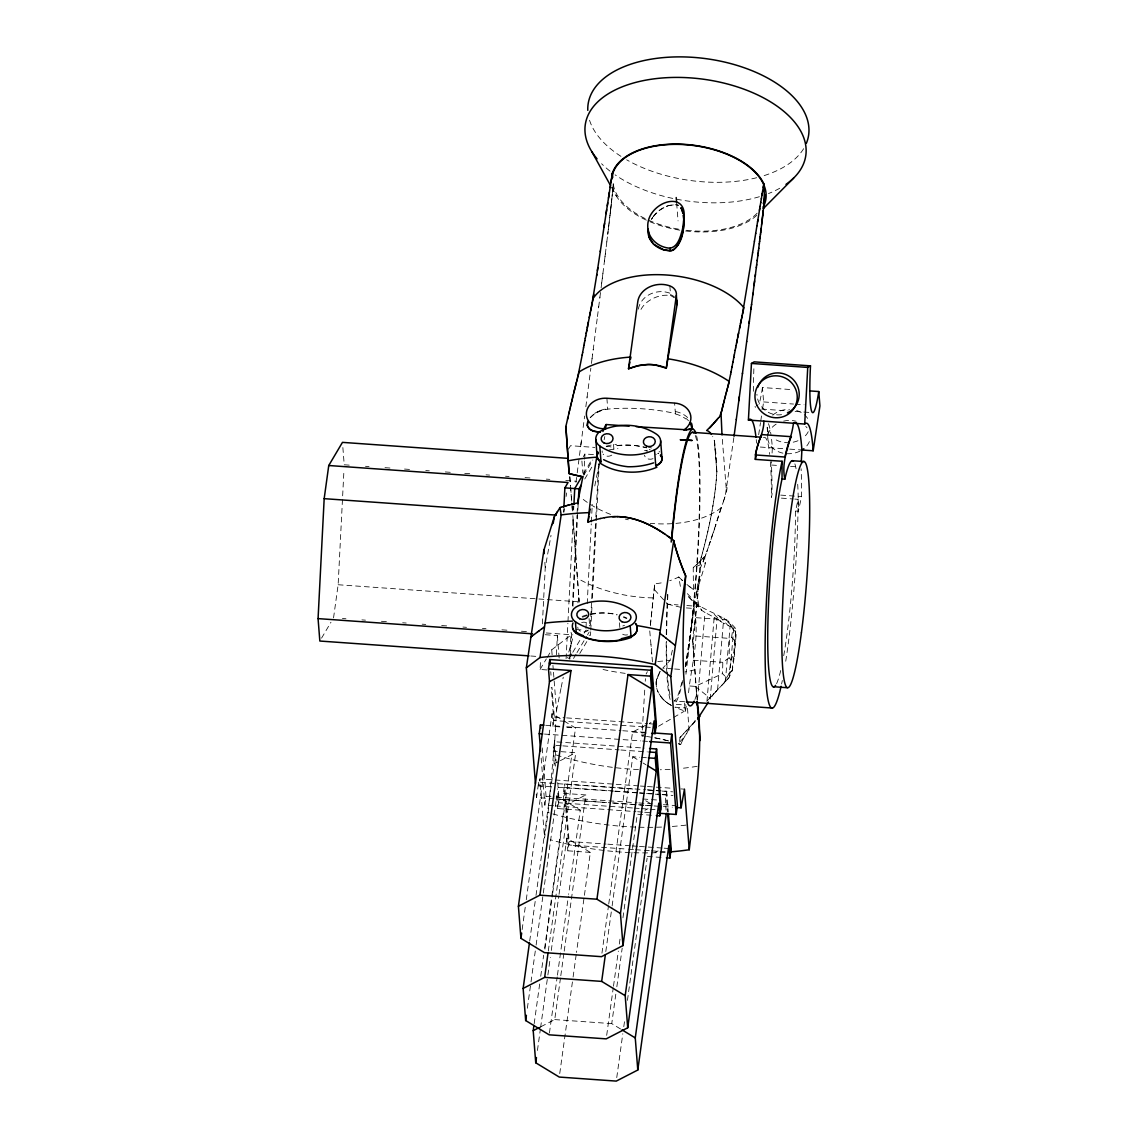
<?xml version="1.0" encoding="UTF-8"?>
<svg xmlns="http://www.w3.org/2000/svg" width="1138" height="1138" viewBox="0 0 1138 1138"><rect width="100%" height="100%" fill="white"/><g stroke="black" fill="none" stroke-linecap="round" stroke-linejoin="round"><path stroke-width="0.75" stroke-dasharray="5 3.75" d="M728.946 677.764L707.167 700.823L728.946 677.764L732.26 670.623L734.223 656.911L735.873 628.887C723.185 612.272 699.614 612.144 686.655 594.377M723.896 683.255L726.613 677.864L722.559 673.625L722.801 662.33L729.06 657.864L729.671 638.404L731.592 637.337L732.844 629.115L728.292 620.964M688.561 692.758C691.349 664.976 700.311 636.156 693.896 608.46L685.46 607.863M678.433 229.136A76.331 42.106 7.9 0 1 613.211 183.631L613.112 185.522M650.339 625.786L654.763 583.751A66.303 64.197 27 0 0 664.123 582.3M333.548 617.891L338.142 584.747L343.961 470.079M546.909 669.941L540.081 669.457L540.522 660.68M542.399 623.823L545.244 567.663L551.02 535.344M556.397 654.691L557.378 635.587L544.96 634.705M563.637 512.157L563.822 508.686M566.084 658.76L567.89 623.297M567.976 621.519L573.282 516.922M573.652 509.824L573.822 506.282M569.711 659.101L571.063 632.472M572.414 605.843L577.009 515.329M577.094 513.551L577.549 504.675M570.479 655.573L571.731 630.921M572.983 606.284L578.175 504.177M583.879 474.816L584.576 460.918M584.676 459.183L584.932 453.977L594.79 454.674M585.97 628.432L586.326 621.334M587.222 603.609L591.276 523.821M591.362 522.043L592.272 504.319M590.366 625.175L591.632 600.352M591.717 598.588L595.771 518.8M595.857 517.036L598.56 463.849M590.693 631.789L590.508 635.331L587.208 635.089M590.778 630.025L592.044 605.245M592.4 598.175L596.255 522.1M596.355 520.322L599.228 463.707M770.383 461.744A134.739 13.514 -85.9 0 1 771.379 497.42L772.033 494.489A140.074 14.04 -85.9 0 0 771.464 465.029L771.635 461.601M772.076 453.038L772.346 447.888A151.752 15.207 -85.9 0 0 771.351 437.461M555.387 729.614L556.496 710.51L552.94 665.417M554.747 740.554L555.401 729.486M638.631 785.903L539.91 778.904L544.561 838.052L548.103 812.504L554.761 740.425M644.72 690.126L641.932 735.888L646.455 733.256M645.26 681.235L645.417 678.689M694.934 624.748L700.61 567.478L700.14 561.404A137.926 13.827 -85.9 0 1 692.615 639.186L693.583 652.472M697.494 699.785L705.019 612.5L701.648 610.295L686.527 594.477M706.926 701.506L714.195 617.337L705.019 612.5M714.195 617.337L717.068 619.072L710.14 699.301L713.896 693.511M717.58 689.671L723.327 623.083L717.068 619.072M725.347 681.52L730.098 626.455L723.327 623.083M729.586 676.584L733.782 627.934L723.924 618.09M732.26 670.623L735.873 628.887L733.782 627.934M734.223 656.911L736.314 632.614L732.844 629.115M612.557 191.838L612.642 190.942M697.181 700.482L693.042 644.606L694.934 624.691M612.543 192.094L612.301 194.399A92.263 9.289 -85.9 0 1 612.102 196.362L611.974 197.614M682.786 739.785L680.737 744.451L679.542 742.218L680.012 737.509L695.674 720.724M650.367 624.748L654.763 583.751M612.301 194.484L612.13 196.12M572.741 510.948L573.282 505.784M611.831 198.951L611.974 197.656M611.661 200.573L611.789 199.392M611.76 199.591L611.846 198.794M611.533 201.739L611.134 205.253M611.476 202.151L611.618 200.871M611.59 201.156L611.689 200.231M610.935 207.016L611.206 204.698M610.679 209.335L610.921 207.23M610.807 208.169L611.063 205.964M610.281 212.806L610.409 211.654M610.551 210.502L610.153 213.958M610.48 211.014L610.779 208.496M609.74 217.415L610.011 215.11M609.911 216.021L610.196 213.517M609.029 223.475L609.2 221.995M609.171 222.237L609.769 217.258M608.346 229.222L607.408 237.017M608.289 229.648L608.887 224.712M608.645 226.761L609.072 223.148M606.81 241.91L607.464 236.59M607.749 234.144L608.048 231.683M693.896 608.46L686.427 669.841A28.365 2.845 -85.9 0 0 685.645 677.266M605.018 256.505L605.373 253.66M605.316 254.073L606.269 246.363M606.213 246.79L606.867 241.484M602.315 278.241L602.955 273.035M602.912 273.419L604.463 260.943M604.42 261.342L605.075 256.093M598.673 307.032L599.939 297.103M599.882 297.459L600.537 292.295M601.106 287.857L601.746 282.679M601.703 283.049L602.358 277.857M592.059 358.726L593.254 349.38M593.183 349.921L597.493 316.25M597.464 316.577L598.716 306.691M697.95 584.192L694.692 602.287M580.878 444.844L584.633 416.067M585.842 406.764L587.123 396.821M587.066 397.318L590.835 368.171M591.447 363.449L592.571 354.672M575.956 482.427L576.61 477.476M577.222 472.782L581.532 439.809M694.038 607.279L694.721 602.13M693.369 612.272L694.066 607.08M692.701 617.251L693.398 612.059M733.854 437.646L725.233 496.012M692.018 622.244L692.729 617.038M727.111 487.59L726.499 492.128L722.118 436.594M563.95 512.143L564.434 508.658M566.112 496.453L566.596 492.953M554.178 798.805L536.539 797.553L538.644 782.318L556.283 783.57M551.276 786.813L538.928 785.931L539.91 778.904M522.143 929.575L525.301 906.758M526.268 899.745L552.015 713.711L562.3 719.956M559.939 726.883L553.011 726.4L554.306 717.011L551.973 687.409M553.609 805.775L544.86 805.149L546.069 796.358L542.229 747.566M536.012 895.421L554.22 763.797L553.224 751.108L554.519 741.734L644.264 748.107M529.696 941.055L535.77 897.171M527.363 1008.254L530.763 983.687M531.005 981.938L535.87 946.83M536.112 945.081L556.752 795.903L580.28 810.185L568.616 894.425M580.28 810.185L557.748 808.577L559.043 799.203L557.677 781.792M544.618 948.182L564.292 806.031L563.296 793.342L564.59 783.968L645.531 789.715M534.177 1023.645L539.768 983.289M540.735 976.262L543.651 955.209M544.931 949.12L552.456 894.724M552.712 892.96L575.529 727.993L563.779 720.852M548.303 951.027L575.757 752.702L553.224 751.108M537.435 1050.488L540.351 1029.435M540.593 1027.671L547.634 976.774M547.876 975.024L550.308 957.471M551.276 950.458L558.801 896.047M559.043 894.297L566.824 838.137L590.338 852.405L576.497 952.449M590.338 852.405L567.819 850.811L569.114 841.437L564.59 783.968M549.426 1033.062L557.207 976.902M557.449 975.152L568.374 896.175M540.891 1026.718L554.732 1019.591L560.565 977.457M560.806 975.707L563.964 952.89M564.206 951.14L585.814 794.936L563.296 793.342M559.74 1073.547L572.855 978.78M573.097 977.016L576.255 954.199M601.945 953.175L608.503 905.777M608.745 904.027L632.543 732.033L650.993 722.53M605.8 951.567L611.874 907.683M612.116 905.933L632.756 756.756L639.684 757.239M606.682 1035.352L613.24 987.969M613.482 986.219L618.347 951.112M619.314 944.099L620.281 937.072M622.955 917.769L637.28 814.225L654.606 815.448M620.566 1028.98L611.746 1023.631L615.871 993.787M616.839 986.774L622.187 948.167M616.753 1077.586L622.813 1033.717M623.795 1026.689L624.52 1021.426M627.436 1000.373L647.109 858.208M656.085 790.455L666.64 791.209L665.346 800.583L666.1 810.1M691.335 627.223L692.046 622.045M691.349 627.038L685.617 667.01M758.676 434.716L760.497 422.639M760.767 420.904L761.535 415.726M762.574 408.827L763.612 401.927L762.446 387.546L792.361 389.665M726.613 677.864L728.989 673.739L731.065 659.969L734.238 652.359M685.432 711.378L684.991 707.907L674.919 707.196L685.432 711.378L686.285 706.3M577.905 602.898L578.844 597.706L572.798 517.05M599.157 463.906L594.321 488.259M561.19 687.352L563.253 677.195M556.496 710.51L561.233 687.167M604.15 439.681L604.804 436.537M783.712 655.716A113.459 11.38 -85.9 0 0 795.519 511.005L798.122 499.326L794.779 499.084M795.519 511.005L798.335 511.204L801.593 496.595A140.074 14.04 -85.9 0 0 801.095 468.728M672.914 668.874L662.771 668.162L670.054 660.41L672.771 648.489M699.87 576.184L698.675 581.177M697.935 584.235L698.903 580.209M568.801 652.046L573.623 635.374M724.038 499.639L707.95 548.416M696.47 592.628L705.603 562.769L704.394 556.653A95.763 92.719 27 0 1 693.227 567.592L693.44 589.47L696.47 592.628L698.917 605.743L701.648 610.295M715.432 526.297L715.987 524.59M724.991 496.765L724.593 497.946M686.712 733.413L690.297 726.329M724.28 498.913L724.678 497.719M714.863 527.989L713.17 533.11M723.953 499.895L724.351 498.672M723.313 501.815L723.626 500.848M712.601 534.803L710.88 539.924M709.13 545.017L710.297 541.617M708.505 546.823L704.564 558.104M706.769 551.816L707.367 550.109M705.588 555.202L706.172 553.509M704.977 556.895L700.61 567.478M703.782 560.294L703.184 561.987L704.394 556.653A95.82 92.761 27 0 1 693.227 567.592L705.603 562.769M682.772 739.8L685.73 734.807M647.38 671.662L646.085 674.08M651.391 219.52L652.643 217.472M321.556 638.148L330.973 622.23M583.353 456.665L584.932 453.977M583.453 473.821L592.173 459.098M583.78 475.243L592.813 459.994M584.776 479.013L592.784 465.499M540.081 669.457L546.34 658.888M547.236 657.366L551.717 649.812L572.343 634.037M569.299 658.177L571.916 653.767M572.798 652.287L580.636 639.03M584.135 633.141L585.871 630.196L588.687 630.395M573.524 658.475L576.141 654.066M577.009 652.586L586.611 636.384M587.478 634.919L589.228 631.974M579.797 653.425L587.834 639.855M568.417 449.169L570.494 445.698L594.818 447.419M651.704 218.98L652.671 217.429M680.012 737.509L692.8 724.124L695.489 719.757M659.997 671.619L656.996 677.907A17.113 14.68 -80 0 0 656.256 685.659C657.323 694.934 664.663 702.118 672.658 706.129M685.716 734.835L686.726 733.384M653.013 216.931C658.177 209.506 666.996 204.342 676.171 204.769M653.397 216.405L658.674 210.857L665.346 206.803M590.153 417.703L594.136 414.161A15.207 8.307 -22.5 0 1 594.875 413.635L601.035 410.619L607.749 409.125A128.31 70.784 7.9 0 1 675.417 413.492L674.592 403.065M590.295 417.561L591.973 415.882A14.865 7.881 -23.1 0 1 592.4 415.427A18.421 9.958 -22.7 0 1 594.093 414.118L594.918 413.635M728.989 673.739L732.417 669.998M692.8 724.124L695.19 721.52M679.542 742.218L683.725 737.694M658.532 726.229L684.208 711.278M554.22 763.797L558.843 761.422M560.38 760.625L575.757 752.702M564.292 806.031L585.814 794.936M644.976 810.27L648.048 808.677M655.033 852.49L658.105 850.911M689.699 685.986L695.304 686.385L722.559 673.625M666.555 206.319L667.778 205.893M668.39 205.708L674.151 204.769L678.561 205.352A3.883 3.258 -4.8 0 0 676.783 204.797M657.75 661.519L670.054 660.41M676.356 704.408L686.058 705.048M763.612 401.927L793.527 404.047M795.291 404.175L804.082 404.787M761.663 409.054L788.065 410.918M795.106 411.415L809.175 412.425M760.298 447.035L787.994 448.998M789.729 449.126L801.906 449.994M771.464 465.029L778.42 465.513M790.583 466.381L799.274 466.993M780.725 495.115L801.593 496.595M344.231 464.788L349.551 465.158M365.497 466.296L369.039 466.552M385 467.675L390.32 468.059M404.502 469.055L409.808 469.439M425.768 470.577L429.311 470.819M445.271 471.957L450.577 472.327M464.759 473.337L470.079 473.721M486.04 474.845L489.582 475.101M505.528 476.225L509.07 476.481M525.031 477.619L530.351 477.988M546.297 479.126L549.853 479.368M565.799 480.506L576.44 481.26M781.408 498.131L793.115 498.97M654.478 589.726L667.579 604.164L678.106 604.918M686.868 605.544L700.894 606.526M338.142 584.747L545.529 599.456M547.293 599.584L577.435 601.718M696.285 617.692L726.969 619.869M695.844 636.014L729.671 638.404M576.027 629.499L584.235 630.082M342.41 618.517L345.952 618.759M361.912 619.897L365.454 620.153M381.415 621.277L386.721 621.661M402.681 622.785L406.223 623.041M422.184 624.179L425.726 624.421M441.672 625.559L446.992 625.928M462.953 627.066L466.495 627.322M482.441 628.446L485.997 628.702M501.943 629.826L507.264 630.21M521.446 631.22L526.766 631.59M546.254 632.97L572.841 634.862M693.255 660.225L722.801 662.33M530.777 656L537.861 656.498M674.606 669.002L681.363 669.471M684.607 701.733L674.109 700.98A134.739 13.514 -85.9 0 0 681.932 682.003M554.306 717.011L564.861 717.765M566.624 717.893L647.565 723.64M649.329 723.754L654.606 724.138M643.553 726.898L553.822 720.539L551.219 687.437M645.317 727.026L652.359 727.523M545.699 725.276L559.711 726.272M566.724 726.769L621.007 730.61M622.756 730.738L647.266 732.474M566.866 727.381L575.529 727.993M632.543 732.033L649.869 733.27M544.49 734.067L560.252 735.176M562.001 735.304L640.794 740.895M642.543 741.023L647.807 741.393M561.077 745.746L554.035 745.248L555.685 766.144M562.841 745.874L619.143 749.871M620.907 749.999L647.294 751.862M641.419 757.367L646.626 757.737M640.395 786.031L645.687 786.401M647.451 786.529L654.492 787.027M656.256 787.155L672.131 788.278M680.937 788.904L684.464 789.16M647.294 789.829L654.322 790.327M558.047 783.698L635.616 789.203M647.949 790.085L660.296 790.953M662.06 791.081L672.629 791.835M613.368 790.981L564.107 787.482L568.63 844.951L626.697 849.076M615.132 791.109L638.005 792.731M639.769 792.845L660.879 794.352M662.643 794.466L666.157 794.722L667.522 812.134M558.331 787.311L612.984 791.18M614.748 791.308L637.664 792.93M639.428 793.058L644.705 793.442M646.469 793.556L653.525 794.068M655.289 794.182L660.581 794.566M662.344 794.68L672.914 795.434M642.828 798.99L649.755 799.473M651.491 799.601L656.683 799.971M546.069 796.358L554.832 796.984M556.582 797.112L637.138 802.831M638.887 802.944L652.885 803.94M663.397 804.694L675.659 805.562M555.927 798.933L610.58 802.816M612.344 802.93L652.899 805.818M663.468 806.558L672.288 807.183M559.043 799.203L606.554 802.575M613.595 803.072L643.511 805.192M645.26 805.32L652.302 805.818M654.066 805.946L659.343 806.316M632.458 807.966L558.559 802.717L557.464 788.79M634.222 808.094L639.499 808.464M641.263 808.592L648.304 809.09M650.054 809.218L655.332 809.587M555.372 805.903L635.914 811.607M637.664 811.735L642.927 812.105M644.677 812.233L651.676 812.731M569.114 841.437L606.07 844.055M607.82 844.183L630.694 845.804M632.458 845.932L637.735 846.302M639.499 846.43L646.526 846.928M648.29 847.056L662.373 848.052M664.123 848.18L669.414 848.55M628.446 849.204L633.724 849.574M635.488 849.702L642.529 850.2M644.293 850.328L649.57 850.698M651.32 850.826L658.361 851.324M660.125 851.452L665.403 851.821M647.351 856.459L664.677 857.682M554.732 1019.591L611.746 1023.631M667.579 604.164L682.089 607.621M730.098 626.455L732.488 627.038M632.756 756.756L641.576 762.104M643.055 763.001L645.986 764.779M645.758 800.768L653.112 805.235M667.024 702.658L665.46 701.435M695.304 686.385L709.87 698.007M686.299 418.656L686.541 418.855A16.515 10.157 21.5 0 1 688.476 420.761M719.557 616.611L728.348 625.8M714.266 614.349L722.118 622.543M731.592 637.337L734.992 640.879M687.338 593.623L698.917 605.743M729.06 657.864L731.065 659.969M611.391 187.059L616.455 196.234M680.382 586.369L678.746 576.994A66.303 64.197 27 0 1 669.699 580.707M649.755 630.936L652.472 661.989M650.979 644.521L651.149 646.469M651.647 652.287L651.818 654.236M716.784 471.388A137.926 13.827 -85.9 0 0 714.38 440.89L716.784 471.388L714.38 440.89A134.995 32.348 -73.1 0 0 712.673 436.494M676.655 203.218L678.049 220.886M669.855 285.894L670.609 295.411M693.042 644.606L692.615 639.186L692.686 640.097M696.328 691.378L696.968 700.055M666.64 791.209L668.291 812.105M613.524 444.403L613.894 449.154M606.895 398.257L607.749 409.125M619.456 622.771L619.826 627.522M581.902 461.061L582.841 473.138M589.071 618.588L589.697 626.526M569.811 476.794L570.508 485.656M570.65 487.434L571.76 501.602M571.902 503.366L572.457 510.464M578.844 597.706L579.114 601.134M557.378 635.587L559.142 658.006M566.824 838.137L567.819 850.811M544.832 562.414L545.244 567.663M551.717 649.812L552.129 655.019M550.749 671.733L551.02 675.218M554.519 741.734L556.169 762.631M552.015 713.711L553.011 726.4M556.752 795.903L557.748 808.577M541.162 758.093L544.86 805.149M538.644 782.318L538.928 785.931M536.268 794.054L536.539 797.553M342.865 447.533L344.089 463.066M572.855 515.614L575.814 555.7M575.757 554.917L579.242 602.144M569.782 476.722L570.309 483.735M570.437 485.499L571.888 504.774M572.016 506.538L572.272 510.037M693.511 651.605L696.413 692.587M687.508 708.305L689.045 730.112M695.446 678.717L695.56 680.296M767.197 427.262L767.467 431.999M767.553 433.564L767.809 438.301M698.063 591.618A96.261 53.102 7.9 0 1 695.987 592.286M653.056 597.891A96.261 53.102 7.9 0 1 577.478 578.317M721.35 507.605A85.45 47.127 7.9 0 1 650.196 523.338M628.29 519.796A85.45 47.127 7.9 0 1 625.231 519.042M610.565 514.376A85.45 47.127 7.9 0 1 581.674 498.16M721.094 507.52A220.175 52.504 -73.1 0 1 715.759 524.419M686.939 584.491A136.133 72.86 72.5 0 0 693.44 589.527A135.877 72.732 72.5 0 1 687.139 584.648M682.359 580.437A136.133 72.86 72.5 0 1 678.746 576.952A135.877 72.732 72.5 0 0 682.501 580.579M694.891 669.741A120.457 66.445 7.9 0 1 684.877 671.961M625.189 673.355A120.457 66.445 7.9 0 1 599.925 668.731M570.11 658.874A120.457 66.445 7.9 0 1 567.193 657.608M697.11 766.329A178.339 98.366 7.9 0 1 679.827 768.563M670.126 769.331A178.339 98.366 7.9 0 1 660.268 769.757M638.503 769.558A178.339 98.366 7.9 0 1 553.95 754.224M668.689 740.966A162.521 116.972 -1.9 0 0 641.946 735.817A161.496 116.232 -1.9 0 1 649.499 736.912M654.478 737.78A161.496 116.232 -1.9 0 1 669.016 741.051M696.556 694.777A137.926 13.827 -85.9 0 1 694.664 700.083M600.594 410.42A18.677 12.091 -22.3 0 1 607.834 408.798M675.474 411.558A17.539 12.504 18.9 0 1 689.884 420.221M675.389 413.99A18.08 11.579 20.1 0 1 685.844 418.94M640.993 309.394A22.49 15.363 -22.7 0 1 670.524 295.553A11.28 8.364 12.7 0 1 673.981 297.715M670.979 294.813A11.28 9.147 0.3 0 1 674.763 297.317M638.361 309.123A22.447 19.645 -6.2 0 1 671.562 293.903M779.743 188.254A111.339 61.409 7.9 0 1 768.477 193.574M759.402 196.703A111.339 61.409 7.9 0 1 615.103 174.854M610.011 171.127A111.339 61.409 7.9 0 1 601.575 163.73M803.627 148.694A111.339 61.409 7.9 0 1 762.232 176.191M756.699 177.713A111.339 61.409 7.9 0 1 626.668 159.818M620.935 156.333A111.339 61.409 7.9 0 1 588.759 117.399M757.14 213.176A76.331 42.106 7.9 0 1 685.232 230.146M613.24 183.602A12.945 1.309 -85.9 0 1 612.884 188.225L612.856 188.752A39.702 3.997 -85.9 0 1 612.571 191.753M756.798 215.253A77.768 42.888 7.9 0 1 685.389 230.957M679.784 230.175A77.768 42.888 7.9 0 1 612.443 187.087M612.955 187.855A33.656 3.4 -85.9 0 1 612.671 190.985M606.298 446.21A49.233 32.604 4 0 1 616.526 444.318M616.881 445.541A46.018 26.018 0.6 0 1 646.484 447.86M616.952 445.712A46.004 25.932 -0.4 0 1 646.612 447.718M608.944 450.036A49.19 28.365 0.8 0 1 617.92 448.628M644.535 450.364A49.233 28.279 -0.8 0 1 647.622 451.189M655.602 454.105A49.233 28.279 -0.8 0 1 656.299 454.418M647.294 446.693A49.19 31.907 -5.8 0 1 651.505 448.045M659.101 451.558A49.19 31.907 -5.8 0 1 659.798 451.971M657.721 453.436A11.935 7.297 -2.3 0 1 658.248 453.706M658.191 453.095A11.906 8.009 -2.7 0 1 658.731 453.436M695.233 435.413A134.739 13.514 -85.9 0 1 698.647 530.991A134.739 13.514 -85.9 0 1 685.489 664.549M669.912 694.393A134.739 13.514 -85.9 0 1 666.584 641.291M666.64 634.634A134.739 13.514 -85.9 0 1 668.049 591.305M696.584 435.868A137.926 13.827 -85.9 0 1 685.574 666.712M682.9 680.41A137.926 13.827 -85.9 0 1 675.417 702.943M670.126 699.429A137.926 13.827 -85.9 0 1 666.199 642.06M666.271 634.407A137.926 13.827 -85.9 0 1 667.721 591.219M582.485 617.237A49.347 42.419 -10.1 0 1 617.038 614.577M623.709 616.696A49.347 42.419 -10.1 0 1 626.896 618.09M686.001 825.107A195.011 107.569 7.9 0 1 672.16 826.458M661.576 827.07A195.011 107.569 7.9 0 1 548.103 812.504M665.118 852.262A195.011 107.569 7.9 0 1 550.266 839.73M582.13 616.412A49.347 42.803 -1.7 0 1 617.009 614.933M623.411 617.18A49.347 42.803 -1.7 0 1 626.497 618.617M763.498 437.561A134.739 13.514 -85.9 0 1 769.715 454.389M798.122 499.326A134.739 13.514 -85.9 0 1 785.263 664.222M782.332 680.496A134.739 13.514 -85.9 0 1 781.607 683.966M599.939 411.003A20.897 13.215 -21.6 0 1 600.693 410.718M597.635 411.771A16.359 10.029 -21.6 0 1 599.854 410.775M594.619 413.435A17.155 10.142 -21.6 0 1 597.606 411.728M684.991 707.907A28.365 2.845 -85.9 0 1 684.649 703M659.144 673.099A25.989 22.248 -79.6 0 1 660.168 671.491M657.238 678.689A19.744 16.458 -78 0 1 659.485 673.355M656.654 679.571A16.786 14.41 -80 0 1 656.882 678.589M656.398 681.065A13.983 11.906 -80 0 1 656.626 679.742M656.171 682.089A18.862 16.273 -80 0 1 656.27 681.05M656.242 682.089A17.81 15.263 -80.1 0 0 656.27 685.375A15.904 13.756 -79.6 0 0 656.299 685.972A19.574 16.7 -80.5 0 0 657.977 691.691M662.088 697.95A26.103 22.262 -80.9 0 1 658.02 691.662M665.46 701.449A36.558 31.409 -79.9 0 1 661.975 698.078M671.747 705.645A54.453 46.758 -79.9 0 1 667.793 703.241M611.789 455.115A5.96 4.936 -4.5 0 1 603.069 454.105M602.287 452.526A5.96 4.936 -4.5 0 1 602.187 450.918M606.198 446.693A5.96 4.936 -4.5 0 1 613.667 449.453M653.013 458.671A5.96 4.936 -4.5 0 1 644.435 455.172M646.156 450.904A5.96 4.936 -4.5 0 1 647.252 450.179M649.272 449.496A5.96 4.936 -4.5 0 1 650.139 449.396M627.55 634.833A5.96 4.936 -4.5 0 1 620.253 631.533M622.799 626.028A5.96 4.936 -4.5 0 1 624.52 625.359M588.46 630.039A5.96 4.936 -4.5 0 1 579.043 630.224M578.061 628.645A5.96 4.936 -4.5 0 1 577.82 627.138M581.66 622.543A5.96 4.936 -4.5 0 1 589.584 625.914M809.36 441.572A21.281 16.643 -3.2 0 1 804.779 447.959M799.986 451.132A21.281 16.643 -3.2 0 1 771.223 446.551A21.281 16.643 -3.2 0 1 776.827 423.734M783.613 421.117A21.281 16.643 -3.2 0 1 796.088 421.216M805.747 426.423A21.281 16.643 -3.2 0 1 807.027 427.788M781.564 414.659A21.281 20.854 34.1 0 1 756.926 394.289M762.446 387.546A56.729 5.69 -85.9 0 1 758.89 404.73M755.39 407.39A56.729 5.69 -85.9 0 1 755.063 406.351M753.626 391.273A56.729 5.69 -85.9 0 1 754.01 365.639M756.229 439.609A151.752 15.207 -85.9 0 1 756.571 443.095M808.236 431.7A21.281 16.643 -3.2 0 1 803.072 437.831M798.008 440.719A21.281 16.643 -3.2 0 1 773.186 438.002M768.534 432.355A21.281 16.643 -3.2 0 1 767.425 423.962M772.716 415.185A21.281 16.643 -3.2 0 1 789.388 409.41M796.643 410.519A21.281 16.643 -3.2 0 1 808.99 421.345M768.449 423.677A151.752 15.207 -85.9 0 1 770.952 434.474M780.711 670.538A113.459 11.38 -85.9 0 1 776.557 683.682M794.865 463.877A113.459 11.38 -85.9 0 1 796.259 469.923M797.695 484.262A113.459 11.38 -85.9 0 1 798.335 511.204M679.585 744.081L678.419 743.726A162.521 116.972 -1.9 0 1 680.695 744.508L679.585 744.081M700.083 561.39A137.584 32.959 -73.1 0 0 716.855 471.26A137.684 33.016 -73.1 0 1 700.112 561.404"/><path stroke-width="1.5" d="M775.604 685.361A113.459 11.38 -85.9 0 1 768.122 614.634A113.459 11.38 -85.9 0 1 782.019 478.984L782.091 461.274L755.333 459.382C754.992 445.982 763.925 434.545 763.883 421.16M782.019 478.984L784.836 479.183C780.597 459.354 791.18 442.113 793.442 423.251A151.752 15.207 -85.9 0 1 794.708 422.497M675.816 807.439L681.107 807.809L670.78 676.655L655.204 664.564L673.724 540.493L667.024 535.6M528.999 655.872L319.835 641.035L318.071 618.617L324.174 498.657L328.754 465.513L342.467 442.369L567.577 458.329M563.907 506.951L564.875 487.861L568.047 482.498L328.754 465.513M573.922 504.504L574.733 488.558L581.703 476.765M578.175 504.177L578.958 488.856L581.219 485.03M801.28 461.985L801.906 449.994A151.752 15.207 -85.9 0 0 795.903 422.696M755.988 437.319A151.752 15.207 -85.9 0 0 748.406 420.064L751.436 363.435L754.195 361.856L810.498 365.853A56.729 5.69 -85.9 0 0 811.522 410.903A56.729 5.69 -85.9 0 0 818.748 391.543L809.957 390.917M801.906 449.994L813.172 450.79A151.752 15.207 -85.9 0 0 804.708 424.047L807.738 367.432L810.498 365.853M697.281 701.975C703.967 751.322 694.92 800.782 689.244 849.745A195.011 107.569 7.9 0 1 670.382 851.878M648.219 229.463C646.398 242.565 661.178 252.807 673.042 250.161M648.219 229.35L649.087 237.173L653.368 243.945M697.039 705.019L697.338 701.534M612.088 175.053L612.386 173.147A78.238 43.159 7.9 0 1 685.432 144.426A78.238 43.159 7.9 0 1 763.868 183.872L764.452 198.325A26.956 2.788 -85.7 0 1 764.224 200.857A44.183 4.538 -85.7 0 1 763.911 204.299L763.826 205.011A84.07 8.677 -85.7 0 1 763.498 208.154L763.242 210.544M763.897 204.371L764.025 203.09A37.867 3.912 -85.7 0 0 764.338 199.676L764.38 199.193A13.3 1.366 -85.7 0 0 764.722 194.555A76.331 42.106 7.9 0 1 763.257 203.546M763.84 204.911L763.498 208.211M763.114 211.696L763.228 210.658M762.915 213.432L763.043 212.28M763.015 212.522L763.157 211.284M762.602 216.234L762.745 214.997M762.73 215.167L762.887 213.759M762.858 214.015L762.958 213.147M762.403 218.041L762.033 221.128M762.531 216.889L762.175 219.904M762.46 217.458L762.659 215.751M761.891 222.351L762.133 220.331M761.606 224.783L761.18 228.411M761.592 224.883L761.749 223.56M761.735 223.759L762.005 221.469M760.895 230.815L761.038 229.62M761.194 228.283L760.653 232.792M760.511 233.93L759.572 241.583M760.454 234.414L760.739 232.024M759.288 243.959L759.643 241.085M759.928 238.71L760.227 236.32M758.107 253.433L758.463 250.588M758.406 251.071L758.762 248.212M758.69 248.71L759.345 243.475M756.628 265.197L757.282 260.019M757.211 260.502L757.865 255.31M757.808 255.794L758.164 252.949M754.025 285.524L754.622 280.901M755.433 274.557L752.815 294.87M755.205 276.306L756.386 267.06M756.329 267.544L756.685 264.713M750.966 309.01L751.592 304.287M751.521 304.799L753.029 293.206M746.67 341.699L749.401 320.987M749.131 323.107L751.222 307.118M738.818 400.732L742.517 373.065M742.417 373.805L746.699 341.485M734.038 436.295L736.329 419.296M736.3 419.453L739.359 396.65M535.443 783.541L526.339 667.835L543.879 550.18L551.774 524.959M526.339 667.835L539.995 657.522L561.176 514.917L559.981 507.633L561.091 507.278M540.607 751.123L539.241 733.697L540.45 724.906L543.95 725.148M655.061 733.626L654.066 720.951L622.984 945.593L601.461 956.674L544.448 952.634L520.934 938.352L518.402 906.246L549.483 681.605L548.488 668.916L549.782 659.542L651.832 666.783L656.356 724.252L655.061 733.626L651.605 733.384M520.934 938.352L521.659 933.089M656.341 815.576L659.798 815.818L658.802 803.144L627.721 1027.785L606.198 1038.866L549.185 1034.826L525.671 1020.544L523.139 988.438L529.455 942.805M518.402 906.246L539.924 895.165L571.006 670.524L548.488 668.916M605.772 427.461L606.17 424.531L629.129 426.167M525.671 1020.544L526.396 1015.281M666.399 857.81L669.869 858.052L668.874 845.363L637.792 1070.019L616.27 1081.1L559.256 1077.06L535.728 1062.778L533.21 1030.672L533.935 1025.409M523.139 988.438L544.661 977.357L548.061 952.776M535.728 1062.778L536.467 1057.515M676.356 295.354L666.299 368.115C654.322 362.766 640.381 363.733 628.503 368.797L637.792 301.613A22.717 18.805 -4.5 0 1 669.855 285.894A11.352 9.389 -4.5 0 1 676.356 295.354L677.082 304.5L666.299 368.115L654.848 364.914A36.715 30.399 -4.5 0 0 647.849 364.501L638.304 365.682L628.503 368.797L629.883 362.183M620.452 913.487L596.938 899.205L628.02 674.564L650.538 676.157L651.533 688.846L620.452 913.487L622.984 945.593M627.721 1027.785L625.189 995.679L601.675 981.397L605.316 955.067M650.538 676.157L651.832 666.783M625.189 995.679L656.285 771.038L655.275 758.349L656.583 748.975L649.542 748.477M670.78 676.655L685.716 575.856A142.179 78.451 67.7 0 1 673.54 540.479A142.079 78.394 67.7 0 0 685.631 575.899A137.926 13.827 -85.9 0 0 694.18 701.179M659.798 815.818L661.107 806.444L656.583 748.975M658.674 813.229L676.185 814.467L670.567 743.014L671.79 734.223L654.279 732.972M637.792 1070.019L635.26 1037.913L666.342 813.272M669.869 858.052L671.164 848.678L668.419 813.841M676.185 814.467L677.409 805.676L671.79 734.223M681.107 807.809L684.464 789.16L689.244 849.745M591.902 304.5L596.81 274.486M592.571 301.342L593.823 294.273M813.172 450.79L819.929 405.91L818.748 391.543M600.281 251.512L604.577 223.375M597.407 270.531L600.395 250.815M596.639 275.624L597.834 267.7M590.793 521.19L588.033 522.143L588.929 516.197M589.299 513.821L590.167 509.141M606.07 213.631L606.668 209.733M604.036 226.917L607.749 202.806M608.474 198.112L609.371 192.308M607.279 205.85L610.281 186.532M610.878 182.706L611.49 178.879M610.124 187.5L612.386 173.147L612.728 177.5M752.574 252.764L754.451 241.1M752.588 252.75L742.531 313.789M756.912 225.893L757.894 219.876M755.66 233.646L756.955 225.651M754.423 241.256L755.703 233.361M759.459 210.302L759.771 208.396M757.552 221.967L760.113 206.291M760.71 202.692L761.393 198.581M760.084 206.49L760.753 202.422M762.645 191.084L761.336 198.894M761.976 195.124L762.289 193.232M763.257 187.443L763.868 183.872M763.541 185.736L762.602 191.355M553.153 523.452L554.362 516.652L559.981 507.633M577.876 376.593L582.215 354.9M582.628 352.609L583.538 347.702M582.187 355.013L582.656 352.496M584.391 343.093L584.861 340.561M583.51 347.844L583.979 345.312M583.95 345.468L584.42 342.936M584.832 340.731L585.302 338.199M585.273 338.384L585.743 335.852M730.624 374.174L728.206 385.341M730.624 374.217L731.094 371.742M586.198 333.505L589.47 316.549M586.596 331.386L586.81 330.219M585.714 336.037L586.369 332.538M732.915 362.069L731.99 366.991M732.004 366.891L731.08 371.799M587.251 327.915L587.692 325.61M733.839 357.289L732.9 362.183M733.811 357.417L734.295 354.9M587.933 324.373L588.374 322.082M735.205 350.148L734.266 355.042M736.087 345.625L738.605 332.893M735.632 347.958L736.13 345.44M735.176 350.319L735.66 347.787M736.997 340.959L737.225 339.793M736.542 343.278L736.77 342.125M589.683 315.425L589.911 314.316M589.271 317.502L592.386 302.224M737.68 337.488L743.868 307.644A82.676 45.605 7.9 0 0 665.602 274.941A82.676 45.605 7.9 0 0 593.239 298.241M590.124 313.206L590.352 312.097M568.815 413.663L565.856 426.494L569.114 473.564A113.387 22.163 2.9 0 0 582.855 476.779L577.635 502.896L566.553 505.642M590.565 311.001L590.793 309.906M591.02 308.811L591.234 307.729M739.515 328.341L739.97 326.094M740.425 323.861L740.881 321.627M591.461 306.648L591.675 305.581M630.495 359.252L630.95 357.062A99.205 54.724 7.9 0 0 579.114 371.941M741.108 320.518L741.336 319.422M741.578 318.327L742.26 315.055M567.549 419.168L567.962 417.333M568.758 413.919L569.242 411.842M569.597 410.363L570.11 408.201M569.171 412.141L569.683 410.007M570.423 406.835L570.963 404.587M570.01 408.599L570.536 406.38M571.248 403.336L571.817 401.003M570.835 405.085L571.39 402.781M572.087 399.865L572.656 397.461M571.66 401.6L572.229 399.225M572.499 398.144L573.324 394.715M573.083 395.725L573.922 392.297M721.051 413.464L721.99 434.858M574.149 391.316L577.179 379.295M573.737 393.008L576.383 382.411M721.307 412.397L722.73 406.622M721.606 411.174L719.685 416.622M721.862 410.149L722.132 409.04M722.957 405.725L723.512 403.521M722.402 407.93L724.408 399.936M723.782 402.439L724.053 401.344M724.323 400.263L725.518 395.611M576.639 381.386L577.578 377.759M724.878 398.101L725.148 397.02M725.418 395.953L729.259 381.5A99.205 54.724 7.9 0 0 668.219 358.84M725.973 393.819L726.243 392.766M577.464 378.172L578.73 373.364M726.528 391.714L726.798 390.675M727.068 389.623L727.338 388.584M727.609 387.56L727.893 386.536M670.026 248.198C678.177 246.747 680.41 236.519 682.359 229.72A80.314 66.502 -4.5 0 0 683.54 221.185C689.087 192.735 658.418 198.368 649.798 216.59A31.352 25.961 -4.5 0 0 648.02 229.478C649.642 240.004 659.656 247.686 670.026 248.198L670.225 250.801A3.784 2.973 -3.4 0 0 671.833 250.63C683.525 243.873 684.493 226.96 683.397 214.911M681.861 235.95L678.163 244.727M551.745 525.031L554.362 516.652M697.594 718.917L708.377 702.146M555.074 515.514L557.52 511.574M706.627 430.591L713.313 423.805M709.956 427.746L712.416 424.844M713.227 423.905L718.135 418.329M714.038 422.952L717.338 419.211M718.078 418.386L719.7 416.608M697.836 718.519L699.984 716.314M763.299 208.624L793.684 178.026M530.564 637.252L532.299 635.929M532.271 635.957L537.463 632.031M537.392 632.088L539.113 630.793M538.317 631.391L541.702 628.845M541.674 628.873L544.234 626.953M549.483 681.605L571.006 670.524M533.21 1030.672L539.355 1027.5M590.778 521.19L596.298 519.525M561.077 507.292L566.624 505.628M563.31 506.595L565.515 505.941M567.663 505.329L568.758 505.03M596.269 519.54L600.395 518.515M572.073 504.177L573.182 503.906M600.366 518.515L604.491 517.705M621.633 639.343L619.883 639.67M693.142 429.111L686.456 429.68M688.376 429.382L689.187 429.239M604.477 517.705C626.896 513.195 649.201 522.712 667.081 535.642M689.514 429.182L691.691 428.998M687.196 429.567L685.659 429.808M685.972 429.751L636.185 426.665M684.336 429.979L683.853 430.05A18.436 15.263 -4.5 0 0 690.211 413.706A18.436 15.263 -4.5 0 0 674.592 403.065L606.895 398.257A18.436 15.263 -4.5 0 0 586.483 412.198A18.436 15.263 -4.5 0 0 602.671 428.727L605.558 428.926M612.713 516.752L615.459 516.652M600.423 432.127L593.922 431.302L589.512 429.126L587.293 425.64L587.791 421.43L587.279 425.541L589.029 428.699L592.542 430.833L598.218 432.042M616.839 516.638L618.219 516.666M600.096 432.127L598.929 432.084M619.513 516.709C634.62 517.306 648.788 523.75 661.349 531.802M804.097 461.544L792.062 460.691M751.436 363.435L807.738 367.432M748.406 420.064L804.708 424.047M692.075 432.312L761.45 437.22M564.875 487.861L578.958 488.856M324.174 498.657L556.368 515.13M318.071 618.617L532.556 633.823M549.298 663.056L651.349 670.296L655.872 727.779M686.356 701.861L772.119 708.035M539.241 733.697L542.741 733.939M649.556 741.521L670.567 743.014M649.058 751.99L656.085 752.488L660.609 809.957M648.347 757.865L655.275 758.349M539.924 895.165L596.938 899.205M544.661 977.357L601.675 981.397M773.143 686.683L787.297 687.722M669.613 250.758L663.824 249.72M663.255 249.549L653.767 244.329M584.548 636.711L582.983 636.099M628.02 674.564L651.533 688.846M647.465 765.675L656.285 771.038M622.031 1029.876L635.26 1037.913M662.387 532.47L664.82 534.092M668.148 536.396L670.382 537.99M659.571 633.084L663.454 636.128M666.313 638.375L670.254 641.491M663.411 636.099L666.37 638.418M675.119 645.317L670.211 641.448M681.036 207.927L681.619 208.994M591.959 151.895L610.537 185.537M682.274 210.516L683.085 213.29M572.613 628.162L572.741 628.56A11.366 9.104 -19.7 0 0 576.226 632.87L575.444 621.775A11.352 9.389 -4.5 0 1 577.592 606.184A49.645 41.11 -4.5 0 1 632.344 610.068A11.352 9.389 -4.5 0 1 630.182 625.658L631.049 636.668A11.309 9.431 12 0 0 636.654 625.53A11.252 8.848 10.6 0 0 635.559 623.766M682.8 212.209L683.056 213.204M683.454 215.31L683.895 220.559M676.214 197.528L676.555 202.023M697.11 701.819L700.154 740.539M660.637 440.819L662.003 458.102M601.006 461.772L599.769 445.996A11.352 9.389 -4.5 0 1 601.917 430.406A49.645 41.11 -4.5 0 1 656.654 434.289A11.352 9.389 -4.5 0 1 654.506 449.88L655.744 465.655M667.665 813.883L670.68 852.191M565.856 426.494L569.114 473.564A113.473 22.177 2.9 0 0 582.855 476.779M543.879 550.18L544.149 553.68M549.782 659.542L550.195 664.777M540.45 724.906L540.721 728.391M595.786 439.481L597.109 456.48M707.495 430.733A134.938 32.333 -73.1 0 1 711.449 434.389M568.232 460.819A155.65 85.862 7.9 0 1 597.35 457.135M691.392 423.023A17.539 12.504 18.9 0 1 691.989 429.083M690.624 424.261A17.909 10.242 26.6 0 1 691.591 428.955M680.481 439.695A143.985 43.514 -4.8 0 1 692.117 440.406M671.178 542.058A137.926 13.827 -85.9 0 1 695.887 433.35M680.339 439.809A143.801 43.315 -4.8 0 1 691.932 440.52M676.37 299.55A11.28 9.147 0.3 0 1 677.053 304.5M675.872 299.906A11.28 8.364 12.7 0 1 677.082 304.5M597.066 158.836A111.339 61.409 7.9 0 1 629.997 84.056A111.339 61.409 7.9 0 1 772.915 103.359A111.339 61.409 7.9 0 1 785.988 184.356M587.791 110.372A111.339 61.409 7.9 0 1 709.187 59.119A111.339 61.409 7.9 0 1 806.373 143.288M611.703 179.007A77.768 42.888 7.9 0 1 701.108 146.702A77.768 42.888 7.9 0 1 763.214 207.059M588.033 522.143A137.926 13.827 -85.9 0 1 597.791 451.8M602.927 431.473A137.926 13.827 -85.9 0 1 606.17 424.531M600.693 462A11.721 7.881 0.6 0 1 597.265 454.958A12.148 7.881 6.6 0 1 597.962 452.696M601.177 461.658A11.679 7.568 5.8 0 1 597.18 454.958M597.279 454.958A12.077 7.34 0.9 0 1 598.304 452.924M660.381 455.3A11.935 7.297 -2.3 0 1 655.644 465.556M653.639 462.853A48.806 30.641 -4.7 0 1 627.892 466.736A48.863 31.124 3.6 0 1 603.652 459.652M660.566 455.1A11.906 8.009 -2.7 0 1 656.014 465.968M656.925 467.22A48.863 36.217 -2.3 0 1 626.967 471.957A48.806 36.132 -2.3 0 1 599.669 462.853M561.176 514.917A182.791 100.827 7.9 0 1 589.484 512.626M671.761 539.27A134.739 13.514 -85.9 0 1 694.08 433.208M654.506 449.88A49.645 41.11 -4.5 0 1 599.769 445.996M545.145 623.041A195.011 107.569 7.9 0 1 572.371 621.135M636.654 625.53A195.011 107.569 7.9 0 1 659.67 630.068M539.995 657.522A195.011 107.569 7.9 0 1 655.204 664.564M635.587 623.482A11.238 9.004 8 0 1 636.711 625.516A11.309 9.232 7.9 0 1 630.936 636.469M631.505 637.308A49.645 36.444 0.9 0 1 621.035 640.267A48.45 33.713 -0.8 0 1 584.135 637.209M630.608 636.071A49.503 34.965 -0.4 0 1 621.362 638.646M619.997 639.983A48.621 33.244 -1.7 0 1 584.292 637.024M583.325 635.673A49.83 35.335 -3.4 0 1 576.696 632.458M582.613 636.54A49.617 36.06 -5.1 0 1 575.913 633.126M576.369 632.714A11.38 9.033 -15.4 0 1 572.67 628.375A11.209 8.976 -19.9 0 1 572.997 622.941M630.182 625.658A49.645 41.11 -4.5 0 1 575.444 621.775M781.095 686.299A134.739 13.514 -85.9 0 1 765.12 647.166A134.739 13.514 -85.9 0 1 782.091 461.274M755.333 459.382A134.739 13.514 -85.9 0 1 756.158 455.854M689.87 423.108A16.914 9.73 25.3 0 1 690.439 424.104M677.892 244.656A18.834 14.95 -2.9 0 1 673.113 250.218M684.038 220.559A77.569 63.372 5.6 0 1 681.69 235.907M681.036 208.012A18.137 14.95 -0.5 0 1 682.53 212.251M803.869 448.713A21.281 16.643 -3.2 0 1 801.28 450.449M757.922 387.148A21.281 20.854 34.1 0 1 791.849 378.243A21.281 20.854 34.1 0 1 787.425 412.895M784.836 479.183A113.459 11.38 -85.9 0 1 793.471 461.203M791.379 436.693L761.82 434.588A140.074 14.04 -85.9 0 0 755.362 454.93L784.921 457.035A140.074 14.04 -85.9 0 1 791.379 436.693M646.327 445.982A5.96 4.936 -4.5 0 0 655.275 441.53A5.96 4.936 -4.5 0 0 646.37 437.433A5.96 4.936 -4.5 0 0 646.327 445.982M604.093 442.995A5.96 4.936 -4.5 0 0 613.041 438.528A5.96 4.936 -4.5 0 0 604.15 434.431A5.96 4.936 -4.5 0 0 604.093 442.995M579.768 618.773A5.96 4.936 -4.5 0 0 588.73 614.307A5.96 4.936 -4.5 0 0 579.825 610.21A5.96 4.936 -4.5 0 0 579.768 618.773M622.002 621.761A5.96 4.936 -4.5 0 0 630.95 617.308A5.96 4.936 -4.5 0 0 622.059 613.211A5.96 4.936 -4.5 0 0 622.002 621.761M757.026 405.498A21.281 20.854 34.1 0 0 793.542 408.983A21.281 20.854 34.1 0 0 777.738 375.896A21.281 20.854 34.1 0 0 757.026 405.498M801.408 632.756A113.459 11.38 -85.9 0 0 803.826 461.459A113.459 11.38 -85.9 0 0 781.877 629.684A113.459 11.38 -85.9 0 0 801.408 632.756"/></g></svg>
